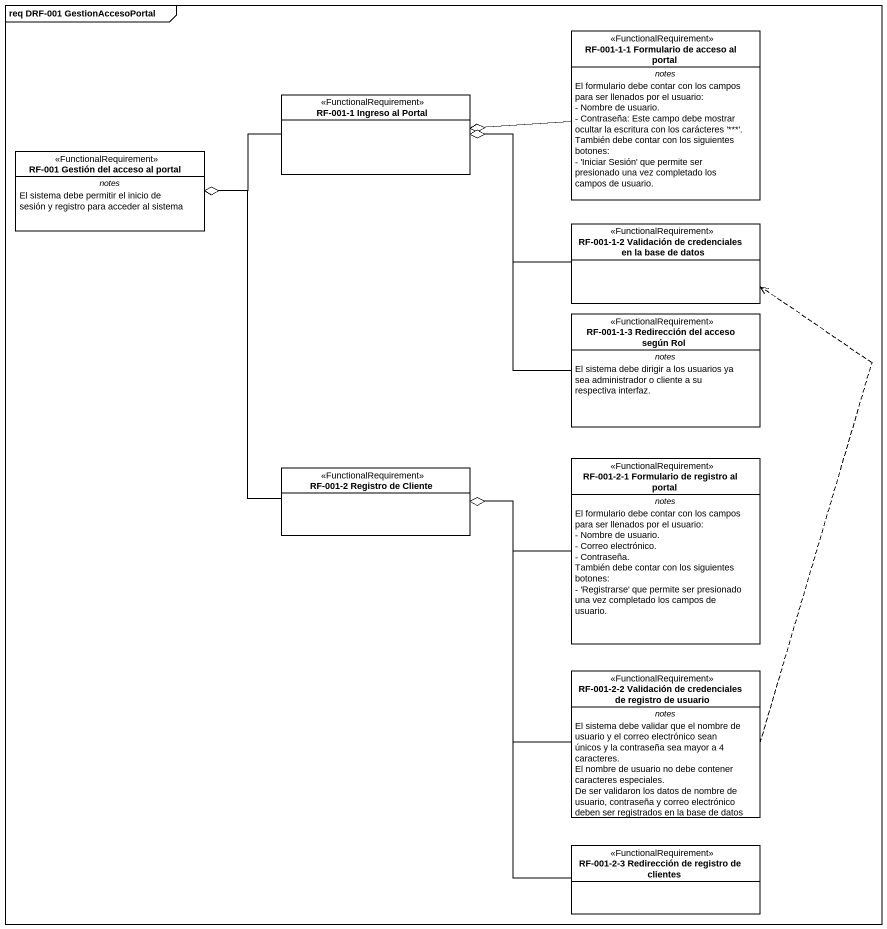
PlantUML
@startuml
mainframe req DRF-001 GestionAccesoPortal
hide circle
hide empty members
skinparam classAttributeIconSize 0
class "RF-001-1-1 Formulario de acceso al portal" as RF_001_1_1_Formulario_de <<FunctionalRequirement>> {
  -- notes --
  El formulario debe contar con los campos para ser llenados por el usuario:
  - Nombre de usuario.
  - Contraseña: Este campo debe mostrar ocultar la escritura con los carácteres '***'.
  También debe contar con los siguientes botones:
  - 'Iniciar Sesión' que permite ser presionado una vez completado los campos de usuario.
}
class "RF-001-1 Ingreso al Portal" as RF_001_1_Ingreso_al_Portal <<FunctionalRequirement>>
class "RF-001 Gestión del acceso al portal" as RF_001_Gestión_del_acceso <<FunctionalRequirement>> {
  -- notes --
  El sistema debe permitir el inicio de sesión y registro para acceder al sistema
}
class "RF-001-1-2 Validación de credenciales en la base de datos" as RF_001_1_2_Validación_de <<FunctionalRequirement>>
class "RF-001-1-3 Redirección del acceso según Rol" as RF_001_1_3_Redirección_del <<FunctionalRequirement>> {
  -- notes --
  El sistema debe dirigir a los usuarios ya sea administrador o cliente a su respectiva interfaz.
}
class "RF-001-2 Registro de Cliente" as RF_001_2_Registro_de_Cliente <<FunctionalRequirement>>
class "RF-001-2-1 Formulario de registro al portal" as RF_001_2_1_Formulario_de <<FunctionalRequirement>> {
  -- notes --
  El formulario debe contar con los campos para ser llenados por el usuario:
  - Nombre de usuario.
  - Correo electrónico.
  - Contraseña.
  También debe contar con los siguientes botones:
  - 'Registrarse' que permite ser presionado una vez completado los campos de usuario.
}
class "RF-001-2-2 Validación de credenciales de registro de usuario" as RF_001_2_2_Validación_de <<FunctionalRequirement>> {
  -- notes --
  El sistema debe validar que el nombre de usuario y el correo electrónico sean únicos y la contraseña sea mayor a 4 caracteres.
  El nombre de usuario no debe contener caracteres especiales.
  De ser validaron los datos de nombre de usuario, contraseña y correo electrónico deben ser registrados en la base de datos
}
class "RF-001-2-3 Redirección de registro de clientes" as RF_001_2_3_Redirección_de <<FunctionalRequirement>>
RF_001_1_1_Formulario_de -left-o RF_001_1_Ingreso_al_Portal
RF_001_1_Ingreso_al_Portal -left-o RF_001_Gestión_del_acceso
RF_001_1_2_Validación_de -left-o RF_001_1_Ingreso_al_Portal
RF_001_1_3_Redirección_del -up-o RF_001_1_Ingreso_al_Portal
RF_001_2_Registro_de_Cliente -up-o RF_001_Gestión_del_acceso
RF_001_2_1_Formulario_de -left-o RF_001_2_Registro_de_Cliente
RF_001_2_2_Validación_de .up.> RF_001_1_2_Validación_de
RF_001_2_2_Validación_de -up-o RF_001_2_Registro_de_Cliente
RF_001_2_3_Redirección_de -up-o RF_001_2_Registro_de_Cliente
@enduml
